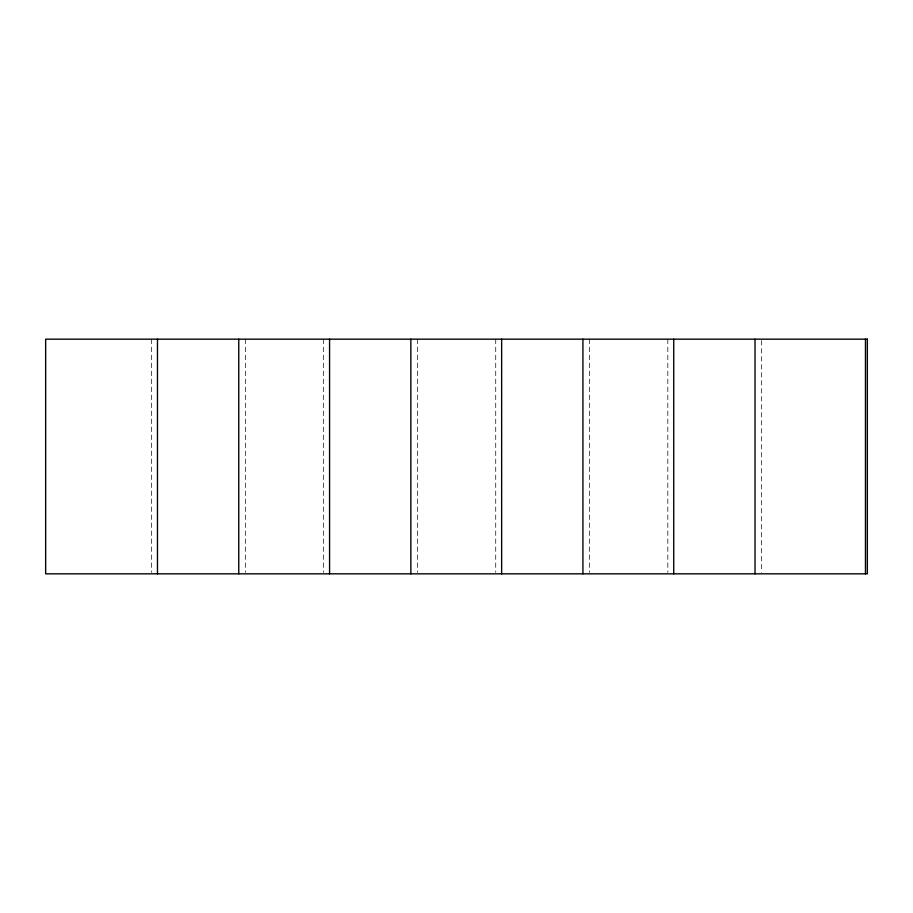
<?xml version="1.0" encoding="UTF-8"?>
<svg xmlns="http://www.w3.org/2000/svg" width="913" height="913" viewBox="0 0 913 913"><rect width="100%" height="100%" fill="white"/><g stroke="black" fill="none" stroke-linecap="round" stroke-linejoin="round"><path stroke-width="0.68" stroke-dasharray="4.57 3.42" d="M761.67 340.595L761.67 572.405M667.825 339.168L667.825 572.405M589.593 339.168L589.593 572.405M495.736 339.168L495.736 572.405M417.503 339.168L417.503 572.405M323.659 339.168L323.659 572.405M245.426 339.168L245.426 572.405M151.569 339.168L151.569 572.405"/><path stroke-width="1.37" d="M865.467 339.168L865.467 573.832M755.017 339.168L755.017 573.832M673.737 339.168L673.737 573.832M582.928 339.168L582.928 573.832M501.648 339.168L501.648 573.832M410.85 339.168L410.85 573.832M329.57 339.168L329.57 573.832M238.761 339.168L238.761 573.832M157.481 339.168L157.481 573.832M867.35 339.168L45.65 339.168L45.65 573.832L867.35 573.832L867.35 339.168"/></g></svg>
